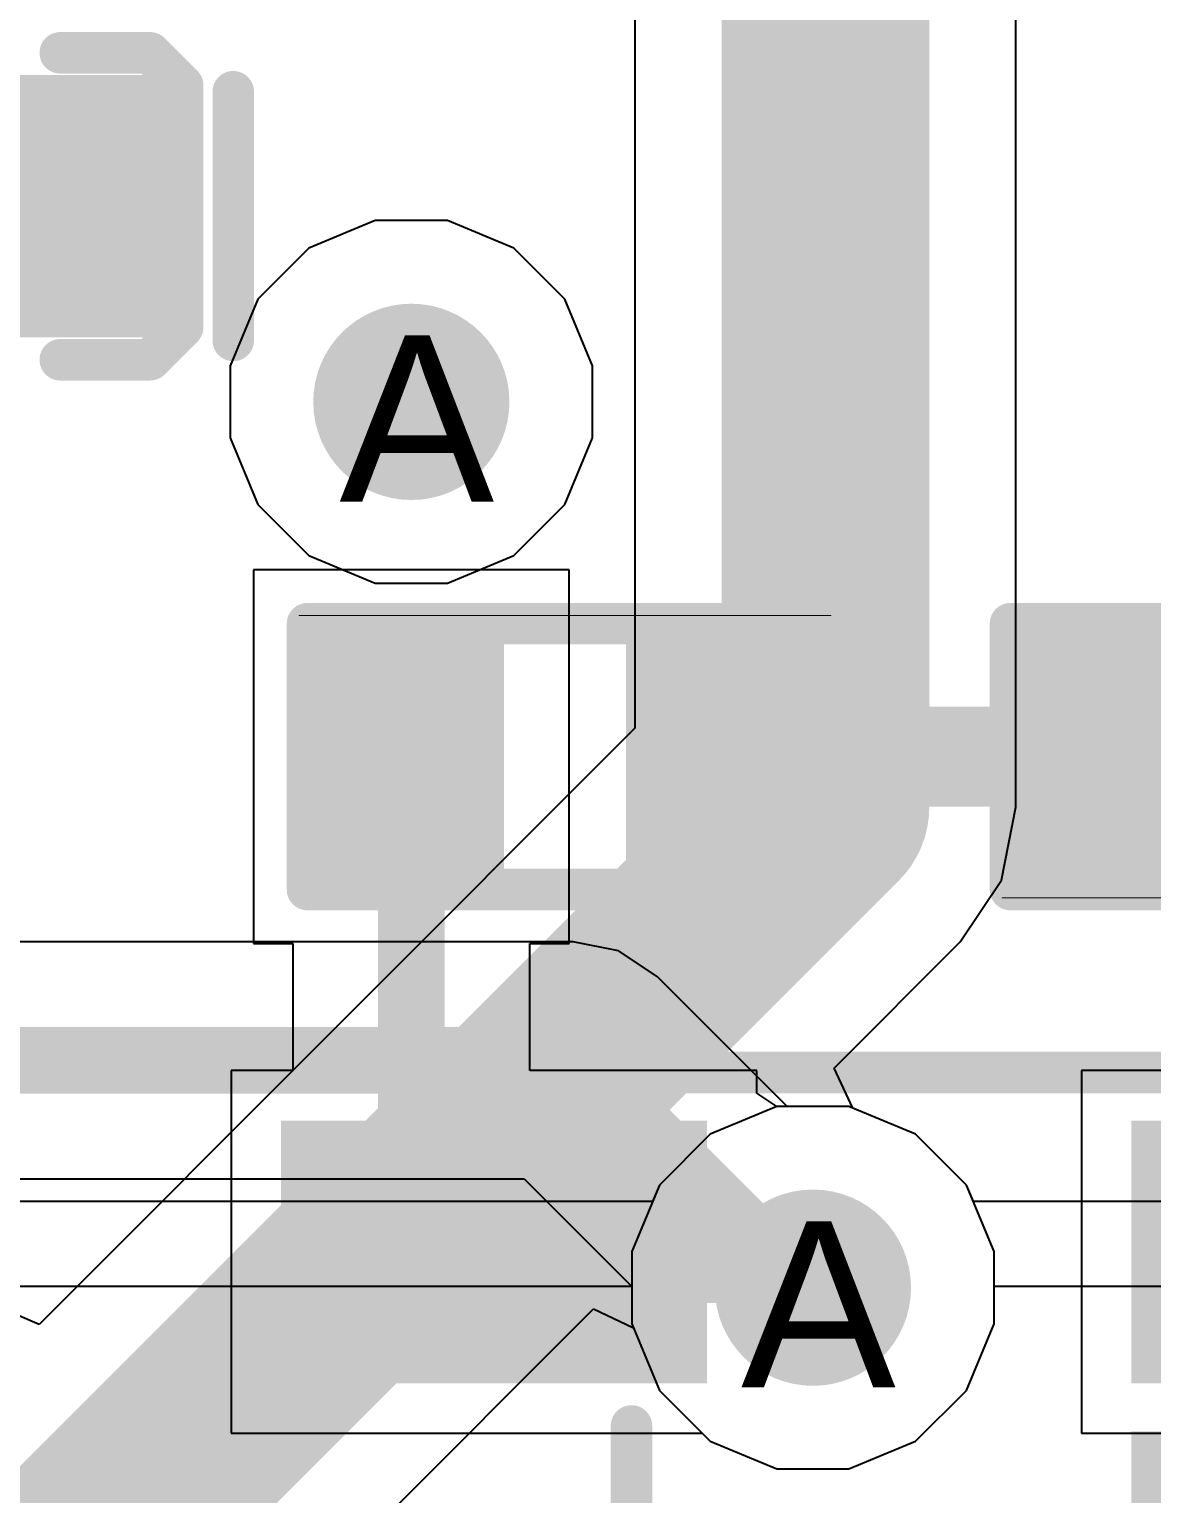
# Model space of a CAD drawing. Header units: inches. Extents: x 0 to 5271, y 0 to 5417.
# Drawn here: x 94.045 to 97.478, y 88.667 to 93.144 of the extents above; entities that cross this region are included whole.
import ezdxf

# ---------------------------------------------------------------- set-up
doc = ezdxf.new("R2010")
doc.units = ezdxf.units.IN
for name, color, linetype in [('Bottom Layer', 5, 'Continuous'), ('Drill Drawing', 1, 'Continuous'), ('L2_GND1', 16, 'Continuous'), ('L3_SIG1', 76, 'Continuous'), ('L4_PWR', 90, 'Continuous'), ('L5_GND2', 156, 'Continuous'), ('L6_SIG2', 130, 'Continuous'), ('L7_GND3', 216, 'Continuous'), ('Top Layer', 1, 'Continuous'), ('Top Overlay', 2, 'Continuous'), ('Top Paste', 8, 'Continuous'), ('Top Solder', 216, 'Continuous'), ('Via Holes', 16, 'Continuous')]:
    doc.layers.add(name, color=color, linetype=linetype)
doc.styles.add('Arial', font='', dxfattribs={"height": 0.2})
doc.styles.get('Arial').set_extended_font_data('Arial')

# ---------------------------------------------------------------- blocks, each defined once
blk = doc.blocks.new('DFN1006_2L__B__D____________20')
at = {"layer": 'Top Layer'}
for points in [[(-0.525, 0.35), (-0.125, 0.35), (-0.125, -0.35), (-0.525, -0.35)], [(0.125, 0.35), (0.525, 0.35), (0.525, -0.35), (0.125, -0.35)]]:
    blk.add_hatch(color=1, dxfattribs=at).paths.add_polyline_path(points)
at = {"layer": 'Top Paste'}
for points in [[(-0.525, 0.35), (-0.125, 0.35), (-0.125, -0.35), (-0.525, -0.35)], [(0.125, 0.35), (0.525, 0.35), (0.525, -0.35), (0.125, -0.35)]]:
    blk.add_hatch(color=8, dxfattribs=at).paths.add_polyline_path(points)
at = {"layer": 'Top Solder'}
for points in [[(-0.5758, 0.4008), (-0.0742, 0.4008), (-0.0742, -0.4008), (-0.5758, -0.4008)], [(0.0742, 0.4008), (0.5758, 0.4008), (0.5758, -0.4008), (0.0742, -0.4008)]]:
    blk.add_hatch(color=216, dxfattribs=at).paths.add_polyline_path(points)
at = {"layer": 'Top Overlay'}
for points in [[(-0.6284, 0.3691, 0.127, 0.127, 0), (-0.5283, 0.4691, 0.127, 0.127, 0)], [(-0.5283, 0.4691, 0.127, 0.127, 0), (-0.4984, 0.4691, 0.127, 0.127, 0)], [(-0.4984, 0.4691, 0.127, 0.127, 0), (-0.254, 0.4691, 0.127, 0.127, 0)], [(0.254, 0.4691, 0.127, 0.127, 0), (0.4983, 0.4691, 0.127, 0.127, 0)], [(0.4983, 0.4691, 0.127, 0.127, 0), (0.5283, 0.4691, 0.127, 0.127, 0)], [(0.5283, 0.4691, 0.127, 0.127, 0), (0.6283, 0.3691, 0.127, 0.127, 0)], [(-0.7829, -0.41, 0.127, 0.127, 0), (-0.7829, 0.35, 0.127, 0.127, 0)], [(-0.6284, -0.3692, 0.127, 0.127, 0), (-0.6284, 0.3691, 0.127, 0.127, 0)], [(0.6283, -0.3692, 0.127, 0.127, 0), (0.6283, 0.3691, 0.127, 0.127, 0)], [(0.783, -0.41, 0.127, 0.127, 0), (0.783, 0.35, 0.127, 0.127, 0)], [(-0.6284, -0.3692, 0.127, 0.127, 0), (-0.5283, -0.4692, 0.127, 0.127, 0)], [(0.5283, -0.4692, 0.127, 0.127, 0), (0.6283, -0.3692, 0.127, 0.127, 0)], [(-0.5283, -0.4692, 0.127, 0.127, 0), (-0.254, -0.4692, 0.127, 0.127, 0)], [(0.254, -0.4692, 0.127, 0.127, 0), (0.5283, -0.4692, 0.127, 0.127, 0)]]:
    blk.add_lwpolyline(points, format="xyseb", dxfattribs=at)
for points in [[(-0.5601, 0.4691, 0.0635, 0.0635, 1), (-0.4966, 0.4691, 0.0635, 0.0635, 1)], [(-0.5601, 0.4691, 0.0635, 0.0635, 1), (-0.4966, 0.4691, 0.0635, 0.0635, 1)], [(-0.5301, 0.4691, 0.0635, 0.0635, 1), (-0.4666, 0.4691, 0.0635, 0.0635, 1)], [(-0.5301, 0.4691, 0.0635, 0.0635, 1), (-0.4666, 0.4691, 0.0635, 0.0635, 1)], [(-0.2858, 0.4691, 0.0635, 0.0635, 1), (-0.2223, 0.4691, 0.0635, 0.0635, 1)], [(0.2222, 0.4691, 0.0635, 0.0635, 1), (0.2857, 0.4691, 0.0635, 0.0635, 1)], [(0.4666, 0.4691, 0.0635, 0.0635, 1), (0.5301, 0.4691, 0.0635, 0.0635, 1)], [(0.4666, 0.4691, 0.0635, 0.0635, 1), (0.5301, 0.4691, 0.0635, 0.0635, 1)], [(0.4966, 0.4691, 0.0635, 0.0635, 1), (0.5601, 0.4691, 0.0635, 0.0635, 1)], [(0.4966, 0.4691, 0.0635, 0.0635, 1), (0.5601, 0.4691, 0.0635, 0.0635, 1)], [(-0.8147, 0.35, 0.0635, 0.0635, 1), (-0.7512, 0.35, 0.0635, 0.0635, 1)], [(-0.6601, 0.3691, 0.0635, 0.0635, 1), (-0.5966, 0.3691, 0.0635, 0.0635, 1)], [(-0.6601, 0.3691, 0.0635, 0.0635, 1), (-0.5966, 0.3691, 0.0635, 0.0635, 1)], [(0.5966, 0.3691, 0.0635, 0.0635, 1), (0.6601, 0.3691, 0.0635, 0.0635, 1)], [(0.5966, 0.3691, 0.0635, 0.0635, 1), (0.6601, 0.3691, 0.0635, 0.0635, 1)], [(0.7512, 0.35, 0.0635, 0.0635, 1), (0.8147, 0.35, 0.0635, 0.0635, 1)], [(-0.6601, -0.3692, 0.0635, 0.0635, 1), (-0.5966, -0.3692, 0.0635, 0.0635, 1)], [(-0.6601, -0.3692, 0.0635, 0.0635, 1), (-0.5966, -0.3692, 0.0635, 0.0635, 1)], [(0.5966, -0.3692, 0.0635, 0.0635, 1), (0.6601, -0.3692, 0.0635, 0.0635, 1)], [(0.5966, -0.3692, 0.0635, 0.0635, 1), (0.6601, -0.3692, 0.0635, 0.0635, 1)], [(-0.8147, -0.41, 0.0635, 0.0635, 1), (-0.7512, -0.41, 0.0635, 0.0635, 1)], [(0.7512, -0.41, 0.0635, 0.0635, 1), (0.8147, -0.41, 0.0635, 0.0635, 1)], [(-0.5601, -0.4692, 0.0635, 0.0635, 1), (-0.4966, -0.4692, 0.0635, 0.0635, 1)], [(-0.5601, -0.4692, 0.0635, 0.0635, 1), (-0.4966, -0.4692, 0.0635, 0.0635, 1)], [(-0.2858, -0.4692, 0.0635, 0.0635, 1), (-0.2223, -0.4692, 0.0635, 0.0635, 1)], [(0.2222, -0.4692, 0.0635, 0.0635, 1), (0.2857, -0.4692, 0.0635, 0.0635, 1)], [(0.4966, -0.4692, 0.0635, 0.0635, 1), (0.5601, -0.4692, 0.0635, 0.0635, 1)], [(0.4966, -0.4692, 0.0635, 0.0635, 1), (0.5601, -0.4692, 0.0635, 0.0635, 1)]]:
    blk.add_lwpolyline(points, format="xyseb", close=True, dxfattribs=at)
blk = doc.blocks.new('SOT_23_5_270')
at = {"layer": 'Top Layer'}
blk.add_hatch(color=1, dxfattribs=at).paths.add_polyline_path([(0.75, -0.65), (1.85, -0.65), (1.85, -1.25), (0.75, -1.25)])
at = {"layer": 'Top Paste'}
blk.add_hatch(color=8, dxfattribs=at).paths.add_polyline_path([(0.75, -0.65), (1.85, -0.65), (1.85, -1.25), (0.75, -1.25)])
at = {"layer": 'Top Solder'}
for points in [[(-1.9516, 0.4016), (-0.6484, 0.4016), (-0.6484, -0.4016), (-1.9516, -0.4016)], [(-1.9516, -0.5484), (-0.6484, -0.5484), (-0.6484, -1.3516), (-1.9516, -1.3516)], [(0.6484, -0.5484), (1.9516, -0.5484), (1.9516, -1.3516), (0.6484, -1.3516)]]:
    blk.add_hatch(color=216, dxfattribs=at).paths.add_polyline_path(points)
at = {"layer": 'Top Overlay'}
for points in [[(0.88, 0.44, 0.127, 0.127, 0), (0.88, -0.418, 0.127, 0.127, 0)], [(0.8736, -1.3986, 0.127, 0.127, 0), (0.8736, -1.4986, 0.127, 0.127, 0)], [(0.8736, -1.4986, 0.127, 0.127, 0), (-0.879, -1.4986, 0.127, 0.127, 0)]]:
    blk.add_lwpolyline(points, format="xyseb", dxfattribs=at)
for points in [[(0.8482, -0.418, 0.0635, 0.0635, 1), (0.9117, -0.418, 0.0635, 0.0635, 1)], [(0.8418, -1.3986, 0.0635, 0.0635, 1), (0.9053, -1.3986, 0.0635, 0.0635, 1)], [(0.8418, -1.4986, 0.0635, 0.0635, 1), (0.9053, -1.4986, 0.0635, 0.0635, 1)], [(0.8418, -1.4986, 0.0635, 0.0635, 1), (0.9053, -1.4986, 0.0635, 0.0635, 1)]]:
    blk.add_lwpolyline(points, format="xyseb", close=True, dxfattribs=at)
blk = doc.blocks.new('RES_0402_277')
at = {"layer": 'Top Layer'}
for points in [[(-0.6985, -0.3175), (-0.6985, 0.3175), (-0.2413, 0.3175), (-0.2413, -0.3175)], [(0.2413, -0.3175), (0.2413, 0.3175), (0.6985, 0.3175), (0.6985, -0.3175)]]:
    blk.add_hatch(color=1, dxfattribs=at).paths.add_polyline_path(points)
at = {"layer": 'Top Paste'}
for points in [[(-0.6985, -0.3175), (-0.6985, 0.3175), (-0.2413, 0.3175), (-0.2413, -0.3175)], [(0.2413, -0.3175), (0.2413, 0.3175), (0.6985, 0.3175), (0.6985, -0.3175)]]:
    blk.add_hatch(color=8, dxfattribs=at).paths.add_polyline_path(points)
at = {"layer": 'Top Solder'}
for points in [[(-0.7535, -0.3725), (-0.7535, 0.3725), (-0.1863, 0.3725), (-0.1863, -0.3725)], [(0.1863, -0.3725), (0.1863, 0.3725), (0.7535, 0.3725), (0.7535, -0.3725)]]:
    blk.add_hatch(color=216, dxfattribs=at).paths.add_polyline_path(points)
at = {"layer": 'Top Overlay'}
for points in [[(-0.7874, 0.4064, 0.127, 0.127, 0), (-0.7874, -0.4064, 0.127, 0.127, 0)], [(0.7874, 0.4064, 0.127, 0.127, 0), (-0.7874, 0.4064, 0.127, 0.127, 0)], [(0.7874, 0.4064, 0.127, 0.127, 0), (0.7874, -0.4064, 0.127, 0.127, 0)], [(0.7874, -0.4064, 0.127, 0.127, 0), (-0.7874, -0.4064, 0.127, 0.127, 0)], [(0.8128, -0.4318, 0.00323, 0.00323, 0), (-0.8128, -0.4318, 0.00323, 0.00323, 0)]]:
    blk.add_lwpolyline(points, format="xyseb", dxfattribs=at)
for points in [[(-0.8192, 0.4064, 0.0635, 0.0635, 1), (-0.7557, 0.4064, 0.0635, 0.0635, 1)], [(-0.8192, 0.4064, 0.0635, 0.0635, 1), (-0.7557, 0.4064, 0.0635, 0.0635, 1)], [(0.7556, 0.4064, 0.0635, 0.0635, 1), (0.8191, 0.4064, 0.0635, 0.0635, 1)], [(0.7556, 0.4064, 0.0635, 0.0635, 1), (0.8191, 0.4064, 0.0635, 0.0635, 1)], [(-0.8192, -0.4064, 0.0635, 0.0635, 1), (-0.7557, -0.4064, 0.0635, 0.0635, 1)], [(-0.8192, -0.4064, 0.0635, 0.0635, 1), (-0.7557, -0.4064, 0.0635, 0.0635, 1)], [(0.7556, -0.4064, 0.0635, 0.0635, 1), (0.8191, -0.4064, 0.0635, 0.0635, 1)], [(0.7556, -0.4064, 0.0635, 0.0635, 1), (0.8191, -0.4064, 0.0635, 0.0635, 1)], [(-0.8136, -0.4318, 0.00161, 0.00161, 1), (-0.812, -0.4318, 0.00161, 0.00161, 1)], [(0.812, -0.4318, 0.00161, 0.00161, 1), (0.8136, -0.4318, 0.00161, 0.00161, 1)]]:
    blk.add_lwpolyline(points, format="xyseb", close=True, dxfattribs=at)
blk = doc.blocks.new('RES_0402_278')
at = {"layer": 'Top Layer'}
for points in [[(-0.6985, -0.3175), (-0.6985, 0.3175), (-0.2413, 0.3175), (-0.2413, -0.3175)], [(0.2413, -0.3175), (0.2413, 0.3175), (0.6985, 0.3175), (0.6985, -0.3175)]]:
    blk.add_hatch(color=1, dxfattribs=at).paths.add_polyline_path(points)
at = {"layer": 'Top Paste'}
for points in [[(-0.6985, -0.3175), (-0.6985, 0.3175), (-0.2413, 0.3175), (-0.2413, -0.3175)], [(0.2413, -0.3175), (0.2413, 0.3175), (0.6985, 0.3175), (0.6985, -0.3175)]]:
    blk.add_hatch(color=8, dxfattribs=at).paths.add_polyline_path(points)
at = {"layer": 'Top Solder'}
for points in [[(-0.7535, -0.3725), (-0.7535, 0.3725), (-0.1863, 0.3725), (-0.1863, -0.3725)], [(0.1863, -0.3725), (0.1863, 0.3725), (0.7535, 0.3725), (0.7535, -0.3725)]]:
    blk.add_hatch(color=216, dxfattribs=at).paths.add_polyline_path(points)
at = {"layer": 'Top Overlay'}
for points in [[(-0.7874, -0.4064, 0.127, 0.127, 0), (-0.7874, 0.4064, 0.127, 0.127, 0)], [(-0.7874, 0.4064, 0.127, 0.127, 0), (0.7874, 0.4064, 0.127, 0.127, 0)], [(0.7874, -0.4064, 0.127, 0.127, 0), (0.7874, 0.4064, 0.127, 0.127, 0)], [(-0.7874, -0.4064, 0.127, 0.127, 0), (0.7874, -0.4064, 0.127, 0.127, 0)], [(-0.8128, -0.4318, 0.00323, 0.00323, 0), (0.8128, -0.4318, 0.00323, 0.00323, 0)]]:
    blk.add_lwpolyline(points, format="xyseb", dxfattribs=at)
for points in [[(-0.8191, 0.4064, 0.0635, 0.0635, 1), (-0.7556, 0.4064, 0.0635, 0.0635, 1)], [(-0.8191, 0.4064, 0.0635, 0.0635, 1), (-0.7556, 0.4064, 0.0635, 0.0635, 1)], [(0.7557, 0.4064, 0.0635, 0.0635, 1), (0.8192, 0.4064, 0.0635, 0.0635, 1)], [(0.7557, 0.4064, 0.0635, 0.0635, 1), (0.8192, 0.4064, 0.0635, 0.0635, 1)], [(-0.8191, -0.4064, 0.0635, 0.0635, 1), (-0.7556, -0.4064, 0.0635, 0.0635, 1)], [(-0.8191, -0.4064, 0.0635, 0.0635, 1), (-0.7556, -0.4064, 0.0635, 0.0635, 1)], [(0.7557, -0.4064, 0.0635, 0.0635, 1), (0.8192, -0.4064, 0.0635, 0.0635, 1)], [(0.7557, -0.4064, 0.0635, 0.0635, 1), (0.8192, -0.4064, 0.0635, 0.0635, 1)], [(-0.8136, -0.4318, 0.00161, 0.00161, 1), (-0.812, -0.4318, 0.00161, 0.00161, 1)], [(0.812, -0.4318, 0.00161, 0.00161, 1), (0.8136, -0.4318, 0.00161, 0.00161, 1)]]:
    blk.add_lwpolyline(points, format="xyseb", close=True, dxfattribs=at)

msp = doc.modelspace()

# ---------------------------------------------------------------- hatches: boundary and pattern name
at = {"layer": 'Bottom Layer'}
h = msp.add_hatch(color=5, dxfattribs=at)
edge = h.paths.add_edge_path()
edge.add_arc((95.2135, 92.0048), 0.3, 0, 360)
h = msp.add_hatch(color=5, dxfattribs=at)
edge = h.paths.add_edge_path()
edge.add_arc((96.4417, 89.2972), 0.3, 0, 360)
at = {"layer": 'L2_GND1'}
h = msp.add_hatch(color=16, dxfattribs=at)
edge = h.paths.add_edge_path()
edge.add_arc((95.2135, 92.0048), 0.3, 0, 360)
h = msp.add_hatch(color=16, dxfattribs=at)
edge = h.paths.add_edge_path()
edge.add_arc((96.4417, 89.2972), 0.3, 0, 360)
at = {"layer": 'L3_SIG1'}
h = msp.add_hatch(color=76, dxfattribs=at)
edge = h.paths.add_edge_path()
edge.add_arc((95.2135, 92.0048), 0.3, 0, 360)
h = msp.add_hatch(color=76, dxfattribs=at)
edge = h.paths.add_edge_path()
edge.add_arc((96.4417, 89.2972), 0.3, 0, 360)
at = {"layer": 'L4_PWR'}
h = msp.add_hatch(color=90, dxfattribs=at)
edge = h.paths.add_edge_path()
edge.add_arc((95.2135, 92.0048), 0.3, 0, 360)
h = msp.add_hatch(color=90, dxfattribs=at)
edge = h.paths.add_edge_path()
edge.add_arc((96.4417, 89.2972), 0.3, 0, 360)
at = {"layer": 'L5_GND2'}
h = msp.add_hatch(color=156, dxfattribs=at)
edge = h.paths.add_edge_path()
edge.add_arc((95.2135, 92.0048), 0.3, 0, 360)
h = msp.add_hatch(color=156, dxfattribs=at)
edge = h.paths.add_edge_path()
edge.add_arc((96.4417, 89.2972), 0.3, 0, 360)
at = {"layer": 'L6_SIG2'}
h = msp.add_hatch(color=130, dxfattribs=at)
edge = h.paths.add_edge_path()
edge.add_arc((95.2135, 92.0048), 0.3, 0, 360)
h = msp.add_hatch(color=130, dxfattribs=at)
edge = h.paths.add_edge_path()
edge.add_arc((96.4417, 89.2972), 0.3, 0, 360)
at = {"layer": 'L7_GND3'}
h = msp.add_hatch(color=216, dxfattribs=at)
edge = h.paths.add_edge_path()
edge.add_arc((95.2135, 92.0048), 0.3, 0, 360)
h = msp.add_hatch(color=216, dxfattribs=at)
edge = h.paths.add_edge_path()
edge.add_arc((96.4417, 89.2972), 0.3, 0, 360)
at = {"layer": 'Top Layer'}
h = msp.add_hatch(color=1, dxfattribs=at)
edge = h.paths.add_edge_path()
edge.add_arc((95.2135, 92.0048), 0.3, 0, 360)
h = msp.add_hatch(color=1, dxfattribs=at)
edge = h.paths.add_edge_path()
edge.add_arc((96.4417, 89.2972), 0.3, 0, 360)
at = {"layer": 'Via Holes'}
h = msp.add_hatch(color=7, dxfattribs=at)
edge = h.paths.add_edge_path()
edge.add_arc((95.2135, 92.0048), 0.15, 0, 360)
h = msp.add_hatch(color=7, dxfattribs=at)
edge = h.paths.add_edge_path()
edge.add_arc((96.4417, 89.2972), 0.15, 0, 360)

# ---------------------------------------------------------------- linework, layer by layer
at = {"layer": 'Bottom Layer'}
for p, q in [((96.3315, 89.8512), (96.1279, 89.7669)), ((96.5519, 89.8512), (96.3315, 89.8512)), ((96.7556, 89.7669), (96.5519, 89.8512)), ((96.1279, 89.7669), (95.9721, 89.611)), ((96.9114, 89.611), (96.7556, 89.7669)), ((95.9721, 89.611), (95.8877, 89.4074)), ((96.9957, 89.4074), (96.9114, 89.611)), ((95.8877, 89.4074), (95.8877, 89.187)), ((96.9957, 89.187), (96.9957, 89.4074)), ((95.8877, 89.187), (95.9721, 88.9834)), ((96.9114, 88.9834), (96.9957, 89.187)), ((95.9721, 88.9834), (96.1279, 88.8276)), ((96.7556, 88.8276), (96.9114, 88.9834)), ((96.1279, 88.8276), (96.3315, 88.7432)), ((96.5519, 88.7432), (96.7556, 88.8276)), ((96.3315, 88.7432), (96.5519, 88.7432))]:
    msp.add_line(p, q, dxfattribs=at)
at = {"layer": 'L2_GND1'}
for p, q in [((95.1033, 92.5588), (94.8997, 92.4745)), ((95.3237, 92.5588), (95.1033, 92.5588)), ((95.5273, 92.4745), (95.3237, 92.5588)), ((94.8997, 92.4745), (94.7439, 92.3186)), ((95.6832, 92.3186), (95.5273, 92.4745)), ((94.7439, 92.3186), (94.6595, 92.115)), ((95.7675, 92.115), (95.6832, 92.3186)), ((94.6595, 92.115), (94.6595, 91.8946)), ((95.7675, 91.8946), (95.7675, 92.115)), ((94.6595, 91.8946), (94.7439, 91.691)), ((95.6832, 91.691), (95.7675, 91.8946)), ((94.7439, 91.691), (94.8997, 91.5352)), ((95.5273, 91.5352), (95.6832, 91.691)), ((94.8997, 91.5352), (95.1033, 91.4508)), ((95.3237, 91.4508), (95.5273, 91.5352)), ((95.1033, 91.4508), (95.3237, 91.4508)), ((96.3315, 89.8512), (96.1279, 89.7669)), ((96.5519, 89.8512), (96.3315, 89.8512)), ((96.7556, 89.7669), (96.5519, 89.8512)), ((96.1279, 89.7669), (95.9721, 89.611)), ((96.9114, 89.611), (96.7556, 89.7669)), ((95.9721, 89.611), (95.9511, 89.5604)), ((96.9324, 89.5604), (96.9114, 89.611)), ((95.9511, 89.5604), (93.7333, 89.5604)), ((101.0411, 89.5604), (96.9324, 89.5604)), ((94.0143, 89.3014), (95.8877, 89.3014)), ((95.8877, 89.3014), (95.8877, 89.187)), ((96.9957, 89.187), (96.9957, 89.3014)), ((96.9957, 89.3014), (101.0411, 89.3014)), ((95.8877, 89.187), (95.9721, 88.9834)), ((96.9114, 88.9834), (96.9957, 89.187)), ((95.9721, 88.9834), (96.1279, 88.8276)), ((96.7556, 88.8276), (96.9114, 88.9834)), ((96.1279, 88.8276), (96.3315, 88.7432)), ((96.5519, 88.7432), (96.7556, 88.8276)), ((96.3315, 88.7432), (96.5519, 88.7432))]:
    msp.add_line(p, q, dxfattribs=at)
at = {"layer": 'L3_SIG1'}
for p, q in [((95.8973, 94.517), (95.8973, 91.0073)), ((97.0627, 90.7659), (97.0627, 94.517)), ((95.8973, 91.0073), (94.075, 89.185)), ((97.0184, 90.5429), (97.0627, 90.7659)), ((96.892, 90.3539), (97.0184, 90.5429)), ((96.5067, 89.9686), (96.892, 90.3539)), ((96.564, 89.8462), (96.5067, 89.9686)), ((96.7556, 89.7669), (96.564, 89.8462)), ((96.9114, 89.611), (96.7556, 89.7669)), ((96.9957, 89.4074), (96.9114, 89.611)), ((96.9957, 89.187), (96.9957, 89.4074)), ((93.6909, 87.1528), (95.7704, 89.2323)), ((94.075, 89.185), (93.9487, 89.2383)), ((95.7704, 89.2323), (95.8927, 89.175)), ((95.8927, 89.175), (95.9721, 88.9834)), ((96.9114, 88.9834), (96.9957, 89.187)), ((95.9721, 88.9834), (96.1279, 88.8276)), ((96.7556, 88.8276), (96.9114, 88.9834)), ((96.1279, 88.8276), (96.3315, 88.7432)), ((96.5519, 88.7432), (96.7556, 88.8276)), ((96.3315, 88.7432), (96.5519, 88.7432))]:
    msp.add_line(p, q, dxfattribs=at)
for points in [[(96.48, 90.7659, 0.635, 0.635, 0), (96.48, 95.471, 0.635, 0.635, 0)], [(93.2789, 87.5648, 0.635, 0.635, 0), (96.48, 90.7659, 0.635, 0.635, 0)]]:
    msp.add_lwpolyline(points, format="xyseb", dxfattribs=at)
msp.add_lwpolyline([(96.3213, 90.7659, 0.3175, 0.3175, 1), (96.6388, 90.7659, 0.3175, 0.3175, 1)], format="xyseb", close=True, dxfattribs=at)
msp.add_lwpolyline([(96.3213, 90.7659, 0.3175, 0.3175, 1), (96.6388, 90.7659, 0.3175, 0.3175, 1)], format="xyseb", close=True, dxfattribs=at)
at = {"layer": 'L4_PWR'}
for p, q in [((95.1033, 92.5588), (94.8997, 92.4745)), ((95.3237, 92.5588), (95.1033, 92.5588)), ((95.5273, 92.4745), (95.3237, 92.5588)), ((94.8997, 92.4745), (94.7439, 92.3186)), ((95.6832, 92.3186), (95.5273, 92.4745)), ((94.7439, 92.3186), (94.6595, 92.115)), ((95.7675, 92.115), (95.6832, 92.3186)), ((94.6595, 92.115), (94.6595, 91.8946)), ((95.7675, 91.8946), (95.7675, 92.115)), ((94.6595, 91.8946), (94.7439, 91.691)), ((95.6832, 91.691), (95.7675, 91.8946)), ((94.7439, 91.691), (94.8997, 91.5352)), ((95.5273, 91.5352), (95.6832, 91.691)), ((94.8997, 91.5352), (95.1033, 91.4508)), ((95.3237, 91.4508), (95.5273, 91.5352)), ((95.1033, 91.4508), (95.3237, 91.4508)), ((96.3315, 89.8512), (96.1279, 89.7669)), ((96.5519, 89.8512), (96.3315, 89.8512)), ((96.7556, 89.7669), (96.5519, 89.8512)), ((96.1279, 89.7669), (95.9721, 89.611)), ((96.9114, 89.611), (96.7556, 89.7669)), ((95.9721, 89.611), (95.8877, 89.4074)), ((96.9957, 89.4074), (96.9114, 89.611)), ((95.8877, 89.4074), (95.8877, 89.187)), ((96.9957, 89.187), (96.9957, 89.4074)), ((95.8877, 89.187), (95.9721, 88.9834)), ((96.9114, 88.9834), (96.9957, 89.187)), ((95.9721, 88.9834), (96.1279, 88.8276)), ((96.7556, 88.8276), (96.9114, 88.9834)), ((96.1279, 88.8276), (96.3315, 88.7432)), ((96.5519, 88.7432), (96.7556, 88.8276)), ((96.3315, 88.7432), (96.5519, 88.7432))]:
    msp.add_line(p, q, dxfattribs=at)
at = {"layer": 'L5_GND2'}
for p, q in [((96.3315, 89.8512), (96.1279, 89.7669)), ((96.5519, 89.8512), (96.3315, 89.8512)), ((96.7556, 89.7669), (96.5519, 89.8512)), ((96.1279, 89.7669), (95.9721, 89.611)), ((96.9114, 89.611), (96.7556, 89.7669)), ((95.9721, 89.611), (95.8877, 89.4074)), ((96.9957, 89.4074), (96.9114, 89.611)), ((95.8877, 89.4074), (95.8877, 89.187)), ((96.9957, 89.187), (96.9957, 89.4074)), ((95.8877, 89.187), (95.9721, 88.9834)), ((96.9114, 88.9834), (96.9957, 89.187)), ((95.9721, 88.9834), (96.1279, 88.8276)), ((96.7556, 88.8276), (96.9114, 88.9834)), ((96.1279, 88.8276), (96.3315, 88.7432)), ((96.5519, 88.7432), (96.7556, 88.8276)), ((96.3315, 88.7432), (96.5519, 88.7432))]:
    msp.add_line(p, q, dxfattribs=at)
at = {"layer": 'L6_SIG2'}
for p, q in [((95.7087, 90.3548), (88.6284, 90.3548)), ((95.8474, 90.3272), (95.7087, 90.3548)), ((95.7087, 90.3548), (95.7087, 90.3548)), ((95.9651, 90.2486), (95.8474, 90.3272)), ((96.3624, 89.8512), (95.9651, 90.2486)), ((96.5519, 89.8512), (96.3624, 89.8512)), ((96.7556, 89.7669), (96.5519, 89.8512)), ((96.9114, 89.611), (96.7556, 89.7669)), ((93.8437, 89.6296), (95.5585, 89.6296)), ((95.5585, 89.6296), (95.8877, 89.3004)), ((96.9957, 89.4074), (96.9114, 89.611)), ((96.9957, 89.187), (96.9957, 89.4074)), ((95.8877, 89.3004), (95.8877, 89.187)), ((95.8877, 89.187), (95.9721, 88.9834)), ((96.9114, 88.9834), (96.9957, 89.187)), ((95.9721, 88.9834), (96.1279, 88.8276)), ((96.7556, 88.8276), (96.9114, 88.9834)), ((96.1279, 88.8276), (96.3315, 88.7432)), ((96.5519, 88.7432), (96.7556, 88.8276)), ((96.3315, 88.7432), (96.5519, 88.7432))]:
    msp.add_line(p, q, dxfattribs=at)
for points in [[(88.6284, 89.9922, 0.2032, 0.2032, 0), (95.7087, 89.9922, 0.2032, 0.2032, 0)], [(95.7087, 89.9922, 0.2032, 0.2032, 0), (96.4037, 89.2972, 0.2032, 0.2032, 0)], [(96.4037, 89.2972, 0.2032, 0.2032, 0), (96.4417, 89.2972, 0.2032, 0.2032, 0)]]:
    msp.add_lwpolyline(points, format="xyseb", dxfattribs=at)
for points in [[(95.6579, 89.9922, 0.1016, 0.1016, 1), (95.7595, 89.9922, 0.1016, 0.1016, 1)], [(95.6579, 89.9922, 0.1016, 0.1016, 1), (95.7595, 89.9922, 0.1016, 0.1016, 1)], [(96.3529, 89.2972, 0.1016, 0.1016, 1), (96.4545, 89.2972, 0.1016, 0.1016, 1)], [(96.3529, 89.2972, 0.1016, 0.1016, 1), (96.4545, 89.2972, 0.1016, 0.1016, 1)], [(96.3909, 89.2972, 0.1016, 0.1016, 1), (96.4925, 89.2972, 0.1016, 0.1016, 1)]]:
    msp.add_lwpolyline(points, format="xyseb", close=True, dxfattribs=at)
at = {"layer": 'L7_GND3'}
for p, q in [((96.3315, 89.8512), (96.1279, 89.7669)), ((96.5519, 89.8512), (96.3315, 89.8512)), ((96.7556, 89.7669), (96.5519, 89.8512)), ((96.1279, 89.7669), (95.9721, 89.611)), ((96.9114, 89.611), (96.7556, 89.7669)), ((95.9721, 89.611), (95.8877, 89.4074)), ((96.9957, 89.4074), (96.9114, 89.611)), ((95.8877, 89.4074), (95.8877, 89.187)), ((96.9957, 89.187), (96.9957, 89.4074)), ((95.8877, 89.187), (95.9721, 88.9834)), ((96.9114, 88.9834), (96.9957, 89.187)), ((95.9721, 88.9834), (96.1279, 88.8276)), ((96.7556, 88.8276), (96.9114, 88.9834)), ((96.1279, 88.8276), (96.3315, 88.7432)), ((96.5519, 88.7432), (96.7556, 88.8276)), ((96.3315, 88.7432), (96.5519, 88.7432))]:
    msp.add_line(p, q, dxfattribs=at)
at = {"layer": 'Top Layer'}
for p, q in [((95.6961, 91.4919), (94.7309, 91.4919)), ((94.7309, 91.4919), (94.7309, 90.3489)), ((95.6961, 90.3489), (95.6961, 91.4919)), ((94.7309, 90.3489), (94.851, 90.3489)), ((94.851, 90.3489), (94.851, 89.9606)), ((95.5761, 89.9606), (95.5761, 90.3489)), ((95.5761, 90.3489), (95.6961, 90.3489)), ((94.851, 89.9606), (94.6626, 89.9606)), ((94.6626, 89.9606), (94.6626, 88.8526)), ((96.2706, 89.9606), (95.5761, 89.9606)), ((96.2706, 89.8919), (96.2706, 89.9606)), ((97.9149, 89.9606), (97.2626, 89.9606)), ((97.2626, 89.9606), (97.2626, 88.8526)), ((96.3316, 89.8512), (96.2706, 89.8919)), ((96.5519, 89.8512), (96.3316, 89.8512)), ((96.7556, 89.7669), (96.5519, 89.8512)), ((96.9114, 89.611), (96.7556, 89.7669)), ((96.9957, 89.4074), (96.9114, 89.611)), ((96.9957, 89.187), (96.9957, 89.4074)), ((96.9114, 88.9834), (96.9957, 89.187)), ((96.7556, 88.8276), (96.9114, 88.9834)), ((94.6626, 88.8526), (96.1029, 88.8526)), ((96.1029, 88.8526), (96.1279, 88.8276)), ((97.2626, 88.8526), (98.8706, 88.8526)), ((96.1279, 88.8276), (96.3315, 88.7432)), ((96.5519, 88.7432), (96.7556, 88.8276)), ((96.3315, 88.7432), (96.5519, 88.7432))]:
    msp.add_line(p, q, dxfattribs=at)
for points in [[(96.1533, 90.9204, 0.3048, 0.3048, 0), (96.715, 90.9204, 0.3048, 0.3048, 0)], [(96.7151, 90.9204, 0.3048, 0.3048, 0), (97.3381, 90.9204, 0.3048, 0.3048, 0)], [(97.2753, 90.9203, 0.3048, 0.3048, 0), (97.2753, 90.9204, 0.3048, 0.3048, 0)], [(95.2135, 89.5796, 0.2032, 0.2032, 0), (95.2135, 90.9204, 0.2032, 0.2032, 0)], [(95.2135, 89.5796, 0.2032, 0.2032, 0), (95.3865, 89.4066, 0.2032, 0.2032, 0)], [(95.3865, 89.4066, 0.2032, 0.2032, 0), (95.4107, 89.4066, 0.2032, 0.2032, 0)], [(95.4107, 89.4066, 0.2032, 0.2032, 0), (95.4666, 89.4066, 0.2032, 0.2032, 0)], [(95.4666, 89.4066, 0.2032, 0.2032, 0), (95.5213, 89.3519, 0.2032, 0.2032, 0)], [(95.5213, 89.3519, 0.2032, 0.2032, 0), (96.3871, 89.3519, 0.2032, 0.2032, 0)], [(96.3871, 89.3519, 0.2032, 0.2032, 0), (96.4417, 89.2972, 0.2032, 0.2032, 0)]]:
    msp.add_lwpolyline(points, format="xyseb", dxfattribs=at)
for points in [[(96.0771, 90.9204, 0.1524, 0.1524, 1), (96.2295, 90.9204, 0.1524, 0.1524, 1)], [(96.6388, 90.9204, 0.1524, 0.1524, 1), (96.7912, 90.9204, 0.1524, 0.1524, 1)], [(96.6389, 90.9204, 0.1524, 0.1524, 1), (96.7913, 90.9204, 0.1524, 0.1524, 1)], [(97.1991, 90.9204, 0.1524, 0.1524, 1), (97.3515, 90.9204, 0.1524, 0.1524, 1)], [(97.1991, 90.9203, 0.1524, 0.1524, 1), (97.3515, 90.9203, 0.1524, 0.1524, 1)], [(97.2619, 90.9204, 0.1524, 0.1524, 1), (97.4143, 90.9204, 0.1524, 0.1524, 1)], [(95.1627, 90.9204, 0.1016, 0.1016, 1), (95.2643, 90.9204, 0.1016, 0.1016, 1)], [(95.1627, 89.5796, 0.1016, 0.1016, 1), (95.2643, 89.5796, 0.1016, 0.1016, 1)], [(95.1627, 89.5796, 0.1016, 0.1016, 1), (95.2643, 89.5796, 0.1016, 0.1016, 1)], [(95.3357, 89.4066, 0.1016, 0.1016, 1), (95.4373, 89.4066, 0.1016, 0.1016, 1)], [(95.3357, 89.4066, 0.1016, 0.1016, 1), (95.4373, 89.4066, 0.1016, 0.1016, 1)], [(95.3599, 89.4066, 0.1016, 0.1016, 1), (95.4615, 89.4066, 0.1016, 0.1016, 1)], [(95.3599, 89.4066, 0.1016, 0.1016, 1), (95.4615, 89.4066, 0.1016, 0.1016, 1)], [(95.4158, 89.4066, 0.1016, 0.1016, 1), (95.5174, 89.4066, 0.1016, 0.1016, 1)], [(95.4158, 89.4066, 0.1016, 0.1016, 1), (95.5174, 89.4066, 0.1016, 0.1016, 1)], [(95.4705, 89.3519, 0.1016, 0.1016, 1), (95.5721, 89.3519, 0.1016, 0.1016, 1)], [(95.4705, 89.3519, 0.1016, 0.1016, 1), (95.5721, 89.3519, 0.1016, 0.1016, 1)], [(96.3363, 89.3519, 0.1016, 0.1016, 1), (96.4379, 89.3519, 0.1016, 0.1016, 1)], [(96.3363, 89.3519, 0.1016, 0.1016, 1), (96.4379, 89.3519, 0.1016, 0.1016, 1)], [(96.3909, 89.2972, 0.1016, 0.1016, 1), (96.4925, 89.2972, 0.1016, 0.1016, 1)]]:
    msp.add_lwpolyline(points, format="xyseb", close=True, dxfattribs=at)

# ---------------------------------------------------------------- block references
for name, p in [('DFN1006_2L__B__D____________20', (93.8859, 92.6027)), ('RES_0402_278', (97.8334, 90.9204))]:
    msp.add_blockref(name, p)
at = {"rotation": 180}
for name, p in [('RES_0402_277', (95.6834, 90.9204)), ('SOT_23_5_270', (96.7666, 88.4566))]:
    msp.add_blockref(name, p, dxfattribs=at)

# ---------------------------------------------------------------- texts
at = {"layer": 'Drill Drawing', "style": 'Arial'}
for p in [(94.9934, 91.7001), (96.2217, 88.9925)]:
    msp.add_text('A', height=0.508, dxfattribs=at).set_placement(p)

doc.saveas('drawing.dxf')
